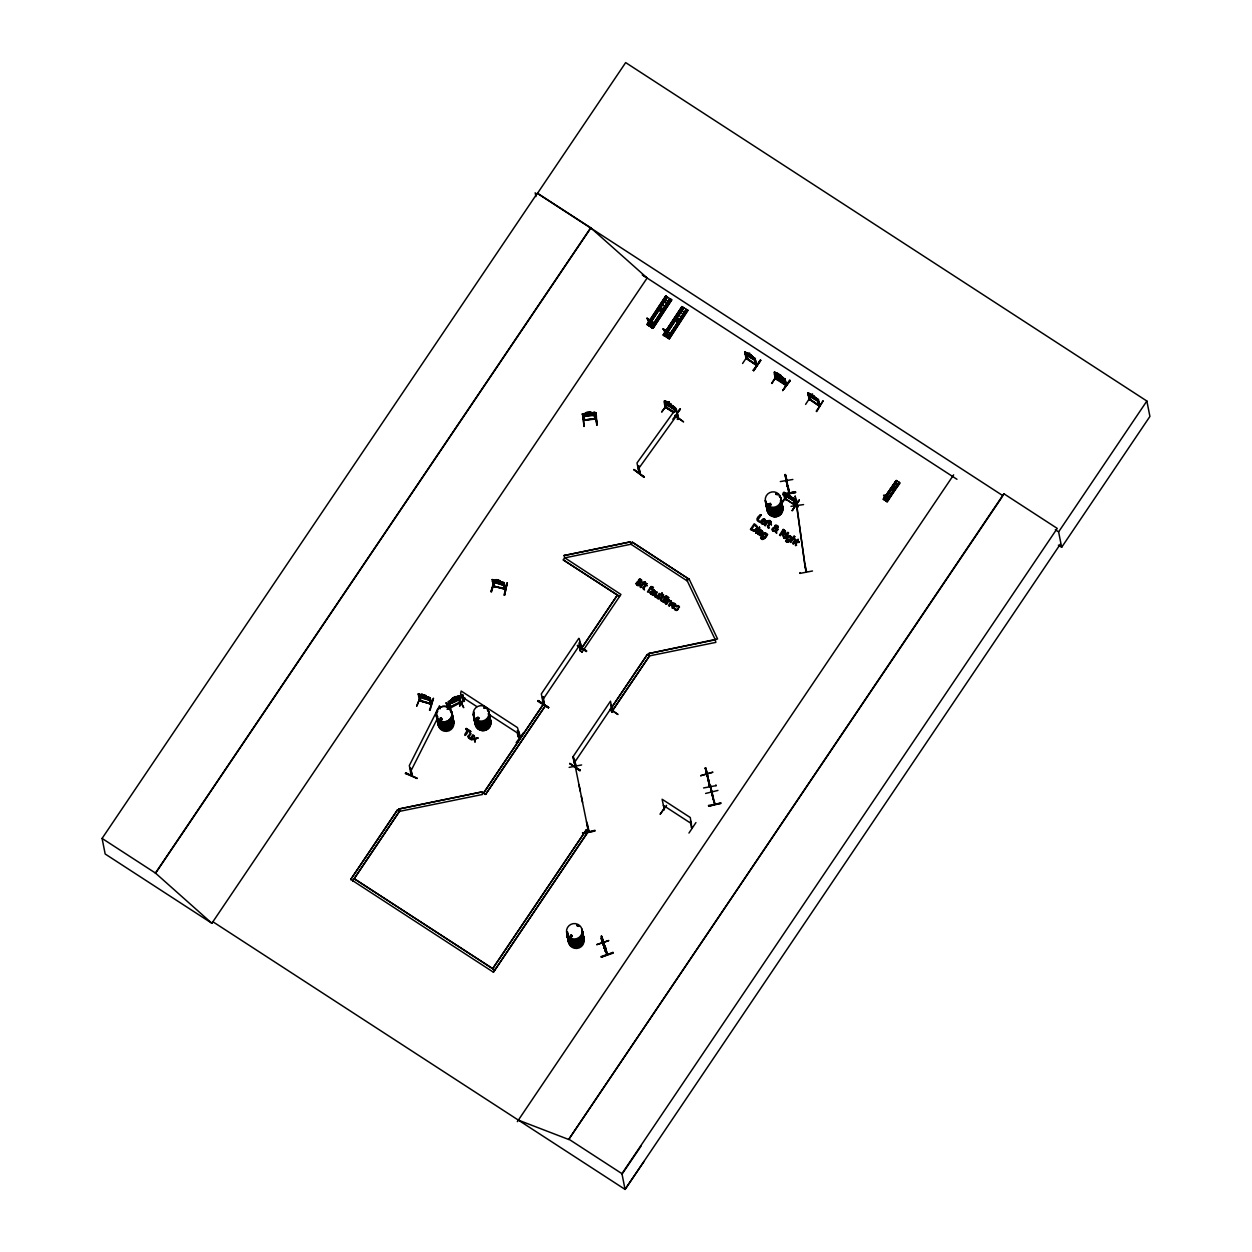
<?xml version="1.0" encoding="UTF-8"?>
<svg xmlns="http://www.w3.org/2000/svg" width="1252" height="1252" viewBox="0 0 1252 1252"><rect width="100%" height="100%" fill="white"/><g stroke="black" fill="none" stroke-linecap="round" stroke-linejoin="round"><path stroke-width="1.5" d="M575.904 767.398L575.169 766.208L575.936 767.069M588.456 831.5L588.722 830.295M787.195 481.707C788.682 497.529 785.473 470.736 785.489 476.01M789.417 492.662L786.428 480.846M789.464 492.881L787.962 485.666L788.838 492.912M449.765 708.319L460.689 702.466L459.484 702.215L460.642 702.638L460.486 701.746M676.706 606.97L677.332 606.093L678.85 607.361M477.841 738.117L474.962 738.477L474.117 735.581L474.179 738.727L471.315 739.713L474.211 739.337L475.056 742.248L475.009 739.087L477.826 737.991L475.009 739.087M785.02 531.803L784.253 533.477L782.782 533.055M785.114 532.163L783.674 533.446M761.998 535.997L762.092 535.027M778.024 526.622L777.836 527.546A1.612 1.581 -11.2 0 1 776.553 528.281L776.537 528.156A1.612 1.581 -11.2 0 0 777.805 527.421M778.04 527.029L777.852 526.059M653.028 322.875C655.234 322.578 651.259 322.734 652.871 325.379L649.334 323.141L647.096 318.149L653.873 323.11M653.168 322.656L653.028 325.16L649.475 322.922L647.018 318.274L653.794 322.719M663.216 328.932L670.274 333.455L669.429 333.22L669.147 335.943L665.595 333.689L663.278 328.838M797.274 506.95L797.117 505.824L797.712 506.512M806.398 571.319L806.194 570.333M654.796 592.54L655.062 591.007M762.703 532.303L762.484 531.208M463.068 701.057C466.026 702.716 458.686 696.863 461.174 691.041L517.436 727.584C523.242 746.208 514.901 734.126 518.422 730.965C522.053 739.353 518.031 738.351 517.765 731.841M463.553 700.557L464.445 701.277L463.694 698.006M665.579 407.495L673.639 412.565M667.723 402.862C661.76 395.507 665.25 410.703 666.815 407.338M785.411 495.902C778.744 483.835 789.496 512.412 784.988 492.991L783.783 492.74L786.084 499.579M790.575 496.621L785.552 493.601L785.833 495.01L790.92 498.844L792.532 499.36L790.466 496.575L794.097 499.141L795.208 505.573L795.505 504.822M678.083 608.848L676.816 610.491M745.973 358.526L756.411 365.224L755.848 363.988M747.288 358.776L747.162 358.432M808.948 399.138L819.418 406.258L818.119 399.529M636.282 583.213L636.313 584.089M544.401 703.17L543.665 704.047L544.01 702.763M580.145 648.974L581.241 648.176M576.03 765.958C576.656 764.862 572.774 758.822 574.699 759.839M612.901 711.402L611.211 704.939L612.103 712.388L612.197 710.917M674.844 605.295L674.546 604.059M765.066 521.364L765.05 520.55M604.293 946.402L602.384 941.081M606.735 952.913L605.107 947.232M637.158 583.416L637.331 584.528M775.426 526.842L776.146 525.683L777.085 526.153M640.007 472.223L639.271 473.209L638.41 465.76L640.101 472.129L638.927 472.567M678.6 418.653L677.989 419.263M639.177 580.991L639.991 579.879L641.368 580.912M761.059 521.348L761.044 522.428M638.755 579.629L638.536 581.773L637.409 581.945M765.88 521.051L765.395 522.507M774.565 526.622L774.832 525.683M468.045 737.021L468.217 736.176M642.996 587.877L644.514 589.88M767.492 526.216L767.899 527.624M795.443 545.512L796.428 540.833L798.087 539.377L798.025 541.161L799.308 541.991L797.634 541.725L796.303 543.697M660.273 308.195L659.538 309.792M662.105 310.246L662.292 309.134M675.783 319.996L676.236 318.963M639.647 583.776L639.083 584.903M692.262 827.181L691.855 827.869L690.275 817.525L662.136 799.245L664.342 809.903L663.998 808.902M691.433 827.509L692.215 827.337M440.109 719.039L440.907 718.21L441.58 719.321M448.419 708.804L447.324 709.18M476.605 718.21L477.92 717.067L479.047 718.022M477.106 717.959L478.577 718.132M478.968 718.319L478.076 719.462L476.715 718.476M484.446 708.053L485.291 707.537M485.4 708.006L484.305 708.382M571.914 936.152L570.286 936.48M572.305 936.246C569.801 932.02 569.566 940.205 572.211 936.214M577.328 926.026L578.393 925.322M578.471 926.402L578.048 925.244M768.916 505.26L768.806 503.789L770.512 503.445M770.966 504.493L770.074 505.636L768.806 504.932M776.506 494.305L776.115 493.945M777.351 494.54L776.318 493.664M450.329 707.114C476.84 694.954 444.71 708.006 450.751 707.834M448.513 701.621L449.938 708.366L450.845 707.49M671.479 602.118L669.257 605.984L668.521 605.405L670.117 603.057M795.521 541.099L795.709 539.956M762.859 535.872L763.814 533.947M787.461 537.953L787.649 539.315M786.006 532.366L783.47 534.197L785.239 533.712M762.014 535.59L763.329 533.274M786.522 538.36L787.085 536.858M707.177 776.381L706.065 771.514M709.18 784.926L709.305 786.053M707.443 775.332L709.962 786.397L709.195 785.051M710.901 788.619L714.939 803.941M412.299 774.565L411.188 775.051M412.158 774.55L411.689 775.645L412.252 774.346M405.429 773.579L405.711 772.828L417.041 778.509M405.46 773.517L417.088 778.274M492.474 581.789L503.304 585.263M494.399 586.546L493.319 579.676L492.099 579.613L504.118 582.822L505.135 589.16M493.804 581.491L490.956 591.852L493.945 583.26M493.851 583.26L491.582 591.883M495.917 579.613L499.908 580.772L495.917 579.613L496.168 580.568L494.211 580.302L494.493 581.726L502.255 583.698L499.939 580.646M494.446 586.499L493.57 585.482M503.007 582.837L504.227 582.696L503.007 582.837L504.337 589.097L494.243 586.374M504.525 584.856L503.194 585.216M502.631 582.07L504.165 582.696L505.182 589.379C505.432 587.094 499.47 588.393 493.382 585.717M507.154 583.072L504.572 595.326L507.123 582.947M507.232 583.056L503.993 595.154M588.111 830.186L588.503 831.719L586.515 821.688M588.956 831.125L587.454 824.239M787.226 482.161L785.693 474.821M665.97 335.802L666.58 336.193M469.39 735.894L469.14 737.6L470.799 737.976L472.849 734.767L473.585 735.347L470.799 739.478L469.891 738.477M469.062 736.583L468.999 737.428M636.313 583.338L637.393 581.82M655.265 595.67L655.719 594.528M655.093 591.68L652.887 595.357L652.167 594.778M422.268 695.048L418.199 694.093L419.467 694.281L420.688 700.463M418.606 696.128L429.217 700.306C432.644 699.868 419.874 698.96 418.778 696.049M420.594 701.026L419.451 694.109M416.728 706.034L421.439 694.265L416.791 706.034M425.899 696.378L427.918 697.286L428.2 698.694L422.675 697.458L420.296 694.797L422.221 695.189L421.987 694.234L426.024 696.394M430.172 703.608L429.076 697.474L430.172 697.833L431.236 703.671M430.172 697.833L428.935 697.896M419.342 694.766L418.403 693.999L430.062 697.818L431.47 703.812M429.483 710.166L433.474 698.193L430.062 710.369M643.904 588.675L643.935 587.845M661.385 599.176L661.353 600.005M670.462 602.635L669.867 601.163M768.321 526.685L768.744 525.683M797.054 505.479L797.743 506.747M806.46 571.444L805.02 564.402M548.642 707.505L538.11 700.65M580.271 770.371L569.691 763.438L579.942 770.919L580.302 770.199M670.853 605.405L671.307 604.278M761.075 521.474L761.529 520.347M675.579 605.373L675.172 606.422M762.014 521.223L761.858 522.334M761.905 521.693L762.218 520.863L765.363 522.366M468.107 736.677L468.451 735.769M654.436 595.31L654.796 594.403M633.825 469.61L644.217 476.668M544.338 703.28C541.459 686.722 543.509 707.051 544.276 703.248M579.958 642.276L580.552 649.381C582.462 648.286 580.537 640.288 578.972 642.996C581.726 658.975 580.709 640.21 578.862 638.301L541.333 693.905L543.431 704.266L483.522 793.079L485.588 794.41L545.481 705.596L485.588 794.41M575.936 765.661L575.216 767.053M612.431 711.105L611.805 712.044L612.901 711.293M660.571 598.894L660.649 600.397M660.477 599.332L663.513 594.497L663.435 596.265L664.734 597.11L663.028 596.719L661.729 598.816M795.646 540.614L795.302 541.474M651.118 324.378L650.743 323.814M666.69 334.409L667.519 334.894L666.518 335.035M594.763 418.778L596.171 419.138L583.761 419.843M639.975 472.317L639.349 472.865M677.332 419.044L678.553 418.434M678.177 418.012L677.379 419.263L678.146 418.356L676.19 408.449L637.018 462.943L638.974 472.849L639.709 471.816L638.41 465.76M637.174 583.542L637.675 582.587M773.533 528.641L773.36 530.112M758.915 532.554L758.555 533.602M662.245 309.854L660.477 310.746M678.521 320.418L676.737 321.31M575.388 767.006C575.92 765.207 573.979 763.47 572.962 756.803L610.475 701.198L612.322 710.886M675.845 606.531L676.737 605.436M677.817 609.724L677.942 608.425M674.593 605.812L672.355 604.246L674.828 605.154M764.283 519.94L762.593 520.456L764.815 521.896L764.518 519.956M640.007 585.263L640.476 584.324M412.252 774.8L410.578 768.274L411.658 775.536M410.468 769.479L410.969 768.462M440.109 708.882L439.499 705.799L409.326 765.551L411.235 775.567L411.752 774.221M441.236 719.806L441.424 718.585M441.94 719.415L440 719.806M447.762 709.039L447.606 708.366M478.389 718.836L478.467 717.631M769.182 503.961L770.403 503.961M770.856 505.119L770.199 503.367M776.256 494.618L777.367 494.337M639.224 580.709L641.196 580.537M410.546 771.717L437.277 718.789M638.332 580.458L639.349 579.269A1.925 1.894 -11.2 0 1 640.445 579.222L641.822 580.224M639.6 584.074L638.645 585.107L637.315 584.402M775.473 526.513L776.522 525.793M757.194 528.594L755.566 530.676L753.501 530.911M642.088 581.726L640.21 582.916L641.619 582.368M787.492 538.078L789.73 536.545M756.349 528.25L755.112 529.956M761.795 532.194L757.945 532.507A1.722 1.69 -11.2 0 0 757.663 533.399L758.102 534.447M671.808 605.264L675.141 606.281M643.152 587.689L644.89 585.06L643.168 583.823L640.758 587.376L643.168 583.823M767.648 526.012L769.354 523.258L767.648 522.147L765.285 525.84L764.549 525.245L766.866 520.816L769.886 520.503M671.26 602.807L669.257 605.984M537.734 701.198L548.36 707.959M548.611 707.568L538.094 700.525L548.658 707.474M794.347 541.224C789.84 546.608 796.741 540.754 794.097 539.33M655.406 595.216L657.316 592.18L656.611 591.726L654.827 594.528M602.65 942.693L601.273 936.402M605.389 947.842L607.11 954.04M643.872 477.2L633.825 469.484L643.904 477.137M643.951 587.971L645.578 585.388L647.284 585.779L645.954 584.809L646.768 583.62L645.954 584.809M796.288 543.571L796.272 545.199M665.61 296.02L646.893 324.471L653.028 328.321L671.761 299.885L665.735 296.114M665.986 296.114L647.221 324.644L666.001 296.192L650.805 320.23M671.056 299.447L652.652 328.04L647.675 324.784L666.424 296.536M651.056 320.387L665.595 298.258M667.097 296.927L647.988 325.176L648.739 325.645L667.472 297.193L666.768 296.755M649.381 325.41L650.727 326.725L650.758 325.802M651.729 320.825L662.277 305.097M664.217 301.857L666.44 298.774M669.898 298.696L651.243 327.21L669.898 298.696L670.649 299.197M669.554 300.73L651.916 327.633L669.695 300.809M671.385 299.604L652.276 327.852L669.883 300.934M664.28 330.262L663.435 329.12M687.583 310.12L668.458 338.353L687.583 310.089L669.272 338.869L663.137 335.02L681.87 306.584L687.661 310.167M663.153 335.035L681.949 306.646M682.575 307.037L663.842 335.473L681.542 308.602M667.066 330.794L681.667 308.681M665.595 333.689L664.421 330.043M667.316 330.951L681.87 308.821M683.357 307.491L664.186 335.692L665 336.209L683.717 307.757L667.066 333.032M664.577 335.88L683.733 307.757M666.095 336.585L665.407 335.333L667.003 337.289L667.034 336.35M665.72 336.334L665.657 335.974M669.429 333.22L670.368 333.329L663.137 329.057M669.538 334.566L685.126 310.84M686.925 309.76L667.551 337.79M686.299 309.354L668.255 338.228L684.922 312.953M668.49 338.384L685.11 313.078M669.272 338.869L688.005 310.433M675.157 409.592L664.765 402.831M668.443 405.961L667.645 401.986L671.213 405.069M671.135 404.193L667.582 402.095M671.291 404.959L673.466 406.509L664.296 400.922L664.702 402.956M674.828 407.432L673.498 406.384M674.108 409.576L666.001 404.271M774.847 375.991L776.224 377.337L774.44 373.957L775.63 374.332M776.068 377.431L785.38 382.502L784.331 382.502M785.301 382.627L784.566 378.933L781.138 376.32L782.829 377.807L783.392 380.718L781.764 380.217L776.663 376.445L776.381 375.037L778.071 375.882L777.789 375.021M778.149 376.007L781.436 377.994M783.611 379.544L775.489 374.395L784.973 380.467M885.493 495.338L884.914 494.994M883.552 495.166L884.929 498.327L887.277 499.845L888.091 498.124M463.897 701.605L463.115 695.048M464.085 698.1L459.656 705.94L464.946 697.99M464.586 698.319L459.656 705.94M673.592 412.409L666.737 408.011L664.718 400.969L666.768 408.168M669.1 401.845L661.635 412.096L669.084 401.923M674.812 411.986L674.139 406.994L675.704 410.687M675.094 407.604L673.889 407.354M676.769 413.144L679.93 408.872M676.8 413.27L680.368 409.169M680.352 409.138L672.825 419.263M518.422 730.965L517.217 730.714M542.711 696.707L543.806 703.796M542.445 697.896L543.086 696.941M518.297 736.645L518.516 737.005M516.153 742.624L523.68 732.498M578.33 646.455L586.765 651.024L577.642 645.25M612.228 712.122L611.586 705.173M574.918 766.709L575.873 765.77M609.943 709.352L617.987 714.501L610.773 709.101M781.937 502.005L788.51 493.413L781.545 503.883M794.817 504.306C798.964 508.077 769.604 488.092 795.49 505.62M795.208 505.573L793.455 498.406L795.646 504.853M794.41 499.016L793.205 498.765M799.105 500.08L792.14 510.659L799.245 500.268M792.203 510.675L799.199 500.237M665.141 806.883L660.117 814.348L666.58 805.349M691.495 827.635L690.525 820.968M688.96 833.049L695.94 822.58M102.085 838.417L537.358 193.152L590.709 227.786L647.143 277.991L211.87 923.272L105.168 853.989L102.085 838.417L155.436 873.051L211.87 923.272L212.965 921.801M211.87 923.272L212.887 921.754L625.061 1189.4L621.947 1173.672L1057.236 528.407L1003.885 493.757L1002.946 495.729L537.421 193.434L625.671 62.6L1146.863 401.031L1149.915 416.447L1061.665 547.28L1058.394 545.152M155.436 873.051L590.709 227.786M155.483 873.348L590.772 228.083M617.972 595.42L563.306 559.926L564.636 557.703L620.945 594.45L582.055 652.089L579.973 650.555L617.486 594.95L581.085 649.162M397.541 809.809L350.685 879.514L397.541 809.809L399.591 811.139L352.735 880.845L399.591 811.139M465.822 729.274L467.7 730.479L465.822 729.274L466.229 728.492L470.721 731.403L470.298 732.185L468.404 730.839L470.298 732.185M467.669 730.354C462.536 736.051 465.118 737.913 468.404 730.839M468.483 735.894L470.267 733.093L471.002 733.672L469.406 736.019M748.211 353.252L744.862 352.36L747.147 359.214M745.879 352.391L753.876 357.728L751.591 356.116M745.159 354.081L746.458 355.568M745.816 352.97L747.397 358.855M746.458 355.427L755.629 360.717L754.424 360.733M742.577 363.487L749.619 353.048M751.56 355.411L753.579 359.027L748.743 356.397L746.615 353.252L748.289 354.128C747.115 351.483 753.407 355.834 751.842 357.9L748.618 355.803L748.336 354.379M755.504 364.786L754.486 358.088L756.537 364.52M755.441 358.698L754.252 358.448M630.46 541.85L564.183 555.528L630.46 541.85L630.992 544.417L632.323 542.194L688.631 578.925L632.323 542.194M753.704 370.686L760.731 360.263L753.72 370.717L753.109 370.201M542.554 700.071L580.083 644.467M483.522 793.079L543.399 704.078L545.481 705.596M775.348 372.705L774.299 372.251L777.758 373.456M783.486 377.822L774.644 372.204L775.348 373.174C778.4 384.567 774.19 377.947 774.378 372.141M781.326 377.947L783.11 379.309L778.274 376.602L776.146 373.456L777.821 374.332L777.633 373.362L781.17 376.476M772.014 383.519L775.551 377.337M771.576 383.315L775.598 377.368M775.692 378.855L775.708 378.073M776.678 379.419L775.88 378.12M781.091 375.616L777.555 373.472M640.789 587.501L640.054 586.922L642.933 582.649M784.644 378.824C790.497 393.097 780.638 379.81 784.973 378.902L786.084 384.724M645.093 582.837L643.528 583.229L645.281 584.481L646.063 583.166L646.783 583.745M644.279 587.485L645.578 585.388M784.973 378.902L783.783 378.652M785.082 381.031L783.955 380.937M650.336 587.454L647.487 591.852L648.192 592.306L650.555 588.628L652.089 588.784L651.729 589.489M782.735 390.546L790.294 380.498L782.672 390.53L789.683 379.982M650.367 587.579C650.868 584.872 654.655 588.19 652.762 587.751M652.996 590.334L652.605 589.254L654.029 590.021M652.871 593.886L653.622 592.619L652.104 593.777M652.402 591.273L654.013 592.18L653.967 590.788M655.453 596.093L657.128 596.609L659.194 593.401L659.914 593.98L657.128 598.112L655.813 597.094M662.042 600.35L661.479 600.897M662.48 601.586L666.33 595.702L667.066 596.296L663.184 602.04L662.449 601.461L666.33 595.702M664.202 602.603L666.987 598.472L667.723 599.051C664.796 605.17 662.684 603.088 666.987 598.472M667.441 597.877L668.725 597.673L668.239 598.393L667.895 597.016M808.902 393.3C804.191 391.203 823.065 402.33 814.614 397.025L816.586 399.936L811.75 397.322L809.621 394.177L811.186 394.943M668.725 599.598L665.97 603.855L668.725 599.598L669.632 600.6M665.939 603.73L666.674 604.309L668.725 601.101L669.883 601.289M808.995 399.31L809.903 400.045C807.728 383.331 809.966 404.036 810.185 399.341M817.603 401.61L818.636 401.626L809.465 396.336M805.599 404.396L812.485 393.864M564.151 555.34L564.668 557.907L630.945 544.229L687.254 580.959L688.584 578.737M814.489 396.43L811.03 394.192M671.964 607.783L674.171 607.721L671.62 606.125M819.544 406.211L818.511 405.711L817.259 399.372L818.448 399.623L819.778 405.851L809.183 398.778M818.448 399.623L817.259 399.372M574.183 762.969L611.696 707.349M612.056 706.785L647.425 654.358L649.522 655.876L715.831 642.386L715.315 639.819L649.037 653.497L717.584 638.974L688.96 578.674L686.753 579.895M679.038 607.752L678.819 607.236M611.962 711.293L649.522 655.876L612.009 711.48L609.959 710.15L647.425 654.358M818.37 405.398L817.493 398.997M816.21 411.266L823.174 400.718L816.711 411.611M751.826 530.253L750.511 529.283L754.236 523.774L756.208 525.214M760.418 514.76L761.169 515.245L760.402 514.635C753.751 519.893 758.399 521.661 759.917 522.24M753.188 530.112L751.701 529.267L754.549 524.885L755.926 526.012M761.138 515.12L757.867 519.971L760.371 521.724M755.692 532.773L758.462 528.5L759.197 529.095L756.396 533.227L755.692 532.773L756.396 533.227M759.369 527.061L759.698 528.422L759.385 527.186M756.38 533.086L759.197 529.095M787.164 493.601L784.738 492.865L792.892 497.967M760.574 530.832L760.183 529.752L762.296 531.067M763.063 524.259L764.002 523.665M764.549 525.245L766.866 520.816M768.118 521.427L769.777 522.82L770.543 521.505L771.279 522.084L770.575 521.63M794.175 499.016L794.378 501.097L785.317 495.902L794.504 501.176M786.585 494.07L793.721 501.16M762.358 532.914L760.465 535.872L759.698 534.87M758.994 534.041L760.465 534.385L760.527 532.773M787.273 494.759L790.794 498.233L790.388 495.698M770.559 521.035L770.23 520.644M762.656 539.362L760.637 537.969L761.106 537.108L762.531 538.532M768.759 525.809L770.058 523.727L771.388 524.682L770.058 523.727M771.248 521.959L770.449 523.148L771.388 524.682M768.133 527.687L769.01 528.203L768.712 527.186M764.096 537.953L763.517 537.468M763.344 536.592L764.737 537.014L765.864 534.135M764.988 538.125C771.608 527.045 763.83 544.417 760.637 537.969M776.256 530.41L777.367 528.735C779.167 530.003 774.44 532.319 777.868 529.565M785.442 531.083L783.204 529.439L779.527 535.089L780.262 535.559L781.717 533.242L780.262 535.559M783.408 533.508L782.124 532.632L783.533 530.551L784.769 531.537M782.156 532.757L783.533 530.551M586.468 829.622L492.693 968.641L586.468 829.622L588.518 830.952L493.413 972.194L350.638 879.327M784.206 538.016L786.992 533.884C789.683 537.155 779.245 542.194 786.992 533.884M787.899 532.444L788.244 533.806L787.899 532.444L788.697 532.961M493.413 972.194L588.565 831.14L586.515 829.81M785.833 540.254L785.661 541.255M788.619 540.723L787.664 540.113M788.15 539.518C789.918 540.723 792.031 536.607 789.433 536.341M794.097 536.263L794.801 536.732L794.065 536.138L790.215 542.022L790.92 542.476L792.97 539.268L794.128 539.471M794.77 536.592L793.392 538.814L794.691 538.876M792.766 543.571L793.502 544.166L795.286 541.349M796.835 540.394L795.38 543.571M798.087 539.377L797.321 540.692M795.662 545.575L796.616 545.246M896.244 480.518L883.302 499.251L896.229 480.471L900.063 483.022L886.886 501.567M896.448 480.705L883.302 499.251L887.355 501.864L899.531 482.677M884.053 499.736L896.933 480.956L884.522 500.033L896.98 481.018L883.536 499.36M885.633 499.125L884.757 500.08L885.868 500.158M886.134 501.082L899.092 482.333L886.134 501.082L887.058 501.614M517.342 1121.636L953.648 474.852M518.359 1120.117L568.69 1139.476L1003.885 493.757M568.69 1139.476L1001.85 497.341M1061.665 547.28L1058.613 531.865L1146.863 401.031M1060.35 544.135L625.061 1189.4L644.076 1161.387M622.041 1174.126L641.04 1146.112M583.651 419.983L596.124 418.904M584.919 420.062L594.7 418.684M776.756 529.799L778.102 529.22M638.113 466.933L638.77 466.01M677.895 419.357L676.925 412.19L678.537 418.778M678.036 419.498L677.285 412.44M674.718 415.648L683.592 421.908L675.063 415.288M450.673 707.333L449.593 708.163M638.238 469.109L677.41 414.6M789.48 540.77L788.4 541.991M709.962 786.397L705.925 768.227L705.752 769.417M458.561 699.226L459.75 697.771M458.623 699.352L459.813 697.896M642.965 582.775L645.062 581.977M671.338 604.403L672.058 603.448M761.56 520.488L763.157 519.095L764.972 519.533M762.593 534.213L765.442 533.039A2.254 2.207 -11.2 0 1 766.647 534.181L767.46 534.463M640.241 584.825L637.299 585.31M651.056 588.017L652.495 587.642M768.133 521.552L769.166 520.973M787.305 541.271L788.588 540.598M637.409 583.041L638.849 582.274M763.329 534.667L764.643 533.571L766.24 534.62M446.369 702.779L448.482 707.74L445.931 703.029M478.78 718.867L477.763 719.368M768.963 504.321L770.449 504.791M578.424 926.323L577.391 925.979M675.736 609.38L677.035 609.348M580.693 648.286L580.161 648.786M788.744 541.6L791.953 537.108L791.154 536.952A2.254 2.207 -11.2 0 0 789.949 535.793L787.868 536.169M643.231 582.446L644.404 581.836M650.617 587.251L653.481 587.501M672.371 604.387L674.327 603.996M762.593 520.456L764.017 519.862M671.682 603.949L672.481 603.182M773.11 527.828L772.437 528.688A1.784 1.753 -11.2 0 0 772.312 529.565A1.972 1.941 -11.2 0 0 772.687 530.66M711.95 791.733L712.31 793.298L710.385 786.021L713.202 799.026M755.551 529.439L754.596 530.191L751.701 529.267M449.64 708.382L448.326 701.777L452.113 699.383M448.451 701.793L458.075 696.284L455.368 696.785M640.93 581.867L639.553 581.851M797.727 507.013L795.896 499.673L796.491 500.722M805.74 570.27L805.834 571.585M775.457 527.108L776.788 527.311M583.557 413.708L582.43 413.833L594.872 412.503L595.295 414.678L593.918 415.57L582.853 415.82L584.387 416.54L595.138 414.553M504.353 588.581L503.429 583.964M505.417 589.097L493.225 586.265M448.31 708.335L447.277 709.242M440.047 718.178L442.066 718.836M441.612 719.9L440.219 719.994M892.05 489.923L893.678 489.125M419.623 700.165L431.517 704.031M419.451 700.682L431.204 704.187M418.246 693.968L419.561 700.729L431.33 704.219M761.294 537.358L763.72 538.25M652.777 587.877L650.93 588.033L652.12 588.925M451.831 698.679C462.223 694.062 447.074 698.147 452.77 702.513M452.222 699.758L455.634 697.912M452.504 701.183L455.916 699.336M450.063 703.859C467.481 693.577 456.636 702.967 448.779 703.718M773.673 527.655L774.785 527.515L772.468 528.829A1.784 1.753 -11.2 0 0 772.343 529.831A1.972 1.941 -11.2 0 0 772.672 530.519L772.969 530.958M460.642 702.638L459.406 695.862L457.778 696.66M459.562 703.061L458.467 696.832L459.468 696.3L457.966 696.222M458.529 698.162L463.709 707.677L459.124 697.974M785.098 498.233L786.209 499.094M785.317 498.515L784.034 492.38M746.176 357.869L756.771 364.864M746.239 357.822L756.411 365.334M784.331 379.825L785.098 384.161M809.481 398.809L807.963 392.94M639.662 585.388L638.504 585.701M639.052 579.535L639.365 579.394A1.925 1.894 -11.2 0 1 640.476 579.347M764.111 533.884L765.222 533.775M651.353 592.18L652.276 592.102M672.793 603.98L673.795 603.777M755.535 530.551L754.064 530.958M775.285 525.386L777.883 526.2M762.718 519.392L764.096 519.173M788.369 541.85L787.571 542.053M672.496 603.308L675.11 603.714M450.376 707.349L449.64 702.779M660.289 308.258L662.183 308.853M676.549 318.822L678.443 319.416M603.151 944.712L601.445 937.92L601.852 938.969M601.711 939.657L601.32 937.967M602.29 941.942L605.999 952.24M604.904 948.875L603.824 945.37L604.857 947.435L604.325 946.043M604.919 948.625L601.836 938.875L605.592 950.205M605.467 949.517L605.045 947.827M605.545 951.723L605.498 950.878M769.98 505.198L770.669 504.259M892.347 488.53L893.286 488.577M478.201 718.961L477.168 718.758M570.693 935.385L571.491 935.557M572.587 942.099L571.648 942.161M604.325 947.701C596.249 917.074 607.924 956.966 603.996 943.711M601.649 937.357L603.761 943.1M602.259 937.67L603.104 944.102M602.243 940.377L601.805 938.39L607.11 954.306M596.828 944.65L608.832 940.534L596.813 944.571M602.275 939.892L604.575 947.999M603.902 943.867L603.855 942.959M612.932 952.318L613.183 953.101L601.179 957.201L613.01 952.6M600.976 956.606L612.979 952.537M596.062 419.013L594.731 412.534L593.636 412.675M776.49 527.515L775.63 527.593M794.691 504.321L794.363 505.025M463.334 700.369L464.351 700.885M463.365 700.588L462.144 694.437L462.864 695.408M518.751 736.505L519.643 737.131M746.286 357.931L745.112 352M746.99 358.917L745.973 358.385M755.707 364.254L754.486 358.088M785.849 385.225L776.694 378.636M809.293 398.856L819.324 405.945M810.122 399.904L810.216 399.294M772.938 530.817C776.835 530.66 777.617 538.266 775.802 528.094M705.705 770.136L705.408 767.93L709.978 786.225M705.518 768.963L705.283 767.977M706.159 771.686L705.784 770.105M706.128 771.983L705.815 769.964L706.144 772.061M700.713 775.755L712.92 772.187L700.682 775.63M707.49 775.332L707.13 774.065L706.613 774.644M707.709 778.243L708.288 781.217M708.288 780.215L708.46 779.01M710.307 785.63L711.981 793.737M703.593 787.946L716.081 785.646M710.635 787.117L710.807 785.927M710.573 787.696L714.391 804.066M717.928 790.435L705.612 793.455M711.84 792.594L712.294 794.91M712.263 793.079L712.764 796.914L712.419 795.521M712.983 797.602L712.717 795.865M713.17 797.9L713.343 796.71M720.839 802.782L708.616 806.257L720.964 803.346L708.429 805.459M590.678 412.659L586.405 412.471L584.668 413.708L584.95 415.116L592.963 414.287L592.681 412.878L590.396 411.939M666.956 335.505L666.627 335.082M676.769 605.561L679.1 606.422M785.254 475.557L785.176 474.524L788.885 492.772M785.677 477.513L787.774 487.998M792.845 479.469L780.325 481.566M788.197 486.762L787.539 485.745M787.977 488.593L787.211 484.837M783.032 494.462L795.427 491.692L783.016 494.399L795.583 492.474L783.157 495.056M569.144 767.382L581.601 764.956M594.903 830.264L582.649 833.66L595.044 830.968L582.477 832.846M785.489 476.683L786.772 482.896M482.004 791.906L399.138 808.964L482.004 791.906L482.521 794.472L399.623 811.343L397.573 809.997M583.839 420.531L582.446 413.786L584.042 426.416M764.205 532.976L765.035 532.929M672.95 603.135L674.75 603.448M790.998 506.356L803.565 504.587M812.485 570.99L800.012 573.385M596.75 424.991L595.576 412.581M582.462 414.255L583.604 414.146L584.715 420.453L584.747 419.655M583.729 419.686L584.825 419.577M775.833 525.183L776.85 525.308M892.817 488.437L891.925 489.767M770.058 505.526L769.197 505.37M440.626 717.959L441.487 718.116M651.948 592.039L650.962 592.775L651.776 593.824M649.694 325.238L650.43 325.567L649.569 325.082M596.171 412.628L596.781 424.991M595.639 412.675L596.954 425.085L595.545 412.581M793.001 539.393L793.784 539.393M669.538 601.226L668.725 601.101M674.014 409.498L675.235 409.467M652.135 594.497L650.727 594.011M638.63 584.966L637.471 584.59M785.051 380.843L774.769 374.176L775.99 375.772M759.025 531.646L761.607 532.695M651.948 591.288L650.367 591.993A1.722 1.69 -11.2 0 0 650.07 592.9M779.636 377.666L782.563 379.168L780.528 378.636L783.032 380.999L776.976 377.181L779.088 377.728L776.694 375.475L779.73 377.994M656.251 597.235L655.422 597.001M469.907 738.602L468.717 738.179M493.272 586.108L494.477 586.609M762.077 522.773L764.033 523.79M787.602 542.179L786.225 541.584M649.866 324.863L650.054 324.972M430.297 703.311L429.389 699.023M769.87 510.096L770.716 510.503M758.305 534.51L760.042 534.839M655.97 596.422L657.128 596.609M652.135 593.902L650.946 592.65M774.252 530.801L775.504 530.879L774.941 527.89M469.484 738.586L468.467 737.991M670.446 600.71L669.147 600.631M499.971 581.773L496.215 580.818L496.496 582.227L500.252 583.197L499.814 580.631M493.225 580.349L492.239 579.645L493.319 586.061M503.241 585.075L492.505 581.648M763.595 523.743L762.625 523.383M789.527 535.574L791.154 536.952M652.151 590.083L653.998 590.913M762.437 536.873L763.548 537.593M764.002 536.983L763.11 536.404M421.94 694.359L425.915 695.517L426.228 698.053L422.55 696.848L422.268 695.439M425.946 696.253L430.015 697.959M797.571 505.573L796.335 499.611M797.54 505.636L797.712 506.888M672.402 608.018L673.654 608.488M519.173 737.303L518.469 736.786M759.839 532.476L761.2 533.117M652.245 591.961L653.654 592.744M744.877 352.141L745.863 352.563L744.752 352.047L746.129 358.698M784.894 492.787L783.705 492.396L784.816 492.897M651.181 327.163L651.995 327.664M649.146 324.769L649.835 326.021M769.104 527.483L768.399 527.014M659.538 309.729L660.493 310.809M675.798 320.293L676.753 321.373M469.343 737.647L470.799 737.976M753 530.879L750.511 529.283M485.166 707.411L484.211 708.241M441.424 725.08L440.61 724.172M405.679 772.922L417.119 778.368M571.444 935.087L572.195 935.917M570.709 937.216L569.957 936.371M760.543 530.707L761.576 531.427M431.267 703.608L419.592 700.666M794.66 538.751L795.74 540.082M670.43 600.584L671.291 601.351M667.848 402.956L666.158 402.111L668.302 405.241L673.169 407.792L671.103 405.022M676.143 609.708L675.329 609.035M765.41 532.898L766.647 534.181M760.825 529.987L762.671 531.646M764.518 519.173L765.332 519.799M644.029 589.567L643.184 588.941M660.633 600.271L661.51 601.023M637.722 585.654L636.626 584.7M787.696 540.238L786.553 539.017M645.03 581.851L645.359 582.947M671.682 299.854L652.996 328.321M762.656 524.228L761.748 523.524M786.726 541.96L785.63 541.13M678.083 605.545L679.539 607.017M675.751 610.319L674.609 609.333M899.327 482.552L886.166 501.097M885.086 495.291L886.729 497.06M669.413 302.436L664.092 299.071M685.673 313L680.368 309.635M777.727 375.146L781.248 378.057M677.191 314.455L682.496 317.742M659.225 306.443L664.53 309.729M675.501 317.006L680.791 320.293M657.331 309.338L662.637 312.703M673.592 319.902L678.913 323.266M651.838 323.407L654.06 324.738M665.751 333.47L669.288 335.724M648.974 325.019L650.602 326.052M649.272 325.442L650.899 326.475M666.862 336.616L665.235 335.583L667.159 337.023M667.895 403.207L671.15 405.272M668.177 404.631L671.432 406.697M666.048 406.916L673.842 412.049M673.873 412.205L665.939 407.135L664.718 400.969M577.266 645.656L586.374 651.603M569.66 763.501L580.333 770.324M647.143 277.991L642.276 274.877L956.966 479.297M1055.342 529.752L1058.613 531.865M760.261 359.95L753.281 370.42L760.746 360.294M811.374 394.928L808.119 392.909L808.823 393.895M781.107 376.68L777.868 374.583L778.4 377.556L781.655 379.622L780.982 375.553M775.567 378.824L785.959 385.428M894.961 482.427L898.482 484.712M897.621 485.995L894.1 483.71M892.801 485.62L896.322 487.904M890.36 489.219L893.881 491.457M885.023 498.186L887.371 499.704M884.679 499.626L885.947 500.612M784.675 530.504L783.204 529.439M797.634 541.725L798.933 542.57M769.385 523.399L767.648 522.147M762.578 520.331L764.815 521.896M781.717 533.242L783.83 537.89L783.439 534.072M759.714 530.457L760.183 529.752M667.926 597.157L668.725 597.673M579.973 650.555L582.055 652.089M663.357 805.412L691.495 823.691M462.395 697.207L476.855 706.613M488.108 713.922L518.657 733.75M470.752 731.528L466.229 728.492M483.491 792.876L485.541 794.206M568.596 1139.023L621.947 1173.672M670.352 298.946L651.619 327.398M885.696 495.698L886.557 496.418M675.344 610.084L674.859 608.378M761.169 531.005L761.889 531.928M762.218 523.993L761.153 522.741M655.704 596.406L655.234 595.545M655.078 596.954L654.358 595.529M670.775 600.757L671.495 601.915M653.998 589.895L655.078 591.147M887.23 497.451L886.713 496.355M650.758 594.137L650.054 592.775M816.914 398.527L818.151 399.717M755.222 358.682L753.939 357.618L755.425 360.748M571.648 935.682L571.835 936.214M786.115 384.661L775.864 378.37L774.644 372.204M809.465 396.477L808.244 394.881L809.387 396.446M784.112 494.43L785.317 495.902M755.895 525.871L756.38 526.669M763.141 536.545L762.828 535.746M638.817 582.149L639.428 583.15M639.162 582.649L639.615 583.573M761.419 523.273L761.013 522.287M603.589 944.164L603.683 945.01M605.514 951.598L605.42 950.127M675.344 603.887L675.657 604.7M455.634 697.458L457.465 696.926L457.747 698.334L450.673 702.169L450.407 700.744L451.988 699.43M756.975 525.934L757.429 527.186M446.448 702.732L451.925 714A7.919 7.778 -11.2 0 1 452.551 715.894M686.722 579.707L715.315 639.819M786.741 539.487L786.491 538.642M603.589 943.836L602.509 942.208L606.704 954.447M603.871 945.417L604.513 947.06L603.714 943.006M604.559 947.529L605.139 948.844L603.871 943.758M604.434 948.296L605.013 949.626L603.73 946.199M601.868 939.689L601.32 938.703L605.671 951.677M714.72 802.97L714.923 803.815M602.181 939.986L602.822 941.661M602.055 940.753L602.697 942.427M601.993 938.468L602.619 940.158M636.439 584.465L636.235 583.588M774.785 527.515L774.55 526.497M604.888 946.293L605.295 947.999L604.763 946.34M602.447 941.973L601.852 939.955L602.682 943.053M710.667 787.79L711.089 789.527M716.081 785.677L715.894 784.879M710.948 789.214L711.684 791.953M795.583 492.474L795.411 491.66M588.158 830.405L588.471 831.594M785.74 478.154L786.726 482.912M786.006 478.608L785.583 476.558L785.865 478.64M648.99 653.309L649.522 655.876M587.736 827.854L573.244 756.521L575.466 767.664M399.106 808.761L399.623 811.343M888.31 499.438L884.835 497.42M814.582 397.4L814.864 398.809L811.625 396.712L811.343 395.303M807.853 392.862L809.136 399.623M780.356 375.428L778.274 374.082M780.622 376.946L778.525 375.616M797.289 507.076L795.161 495.917L805.975 571.867M793.455 498.406L794.519 504.274M785.176 474.524L786.976 483.835M799.887 572.602L800.012 573.416M755.112 358.62L756.521 365.302M684.39 314.847L679.1 311.56M668.13 304.283L662.824 300.996M666.221 307.178L660.931 303.892M674.718 407.37L675.454 411.047M674.139 406.994L675.047 411.611M671.025 404.146L671.698 408.027M670.399 404.02L668.302 402.69M711.042 788.588L711.23 789.496M712.951 797.477L713.374 799.637M705.925 768.227L707.427 775.614M707.051 774.769L707.239 775.63M707.599 777.805L709.508 786.381M705.408 767.93L707.411 777.226M654.013 592.18L654.28 591.288M595.044 419.373L593.683 413.097L594.872 412.503L593.354 412.393M586.405 412.471L586.687 413.238M619.568 596.468L563.306 559.926M582.587 413.786L583.009 415.946M535.183 192.761L535.934 196.58M574.324 759.604L575.904 767.57M579.05 785.051L580.271 791.217M581.335 796.256L582.556 802.422M607.157 953.914L605.53 947.075M601.899 936.606L603.151 943.319M499.125 580.725L496.715 580.099M455.493 696.691L456.182 700.666M454.852 697.364L452.661 698.553M449.546 701.621L450.72 707.959M425.117 695.533L422.753 694.766M410.578 768.274L411.798 774.44M796.382 502.083L805.224 568.001M583.072 415.664L584.152 426.416M757.397 527.061L757.429 527.937M781.076 500.69A7.872 7.731 -11.2 0 1 775.567 511.739A7.872 7.731 -11.2 0 1 766.177 503.727M765.473 500.409A7.919 7.778 -11.2 0 0 775.927 508.202A7.919 7.778 -11.2 0 0 779.307 495.682A8.028 7.888 -11.2 0 1 775.99 508.5A8.028 7.888 -11.2 0 1 765.41 500.597M775.911 493.476A7.919 7.778 -11.2 0 1 777.758 494.352M780.857 499.345A7.919 7.778 -11.2 0 1 775.317 510.472A7.919 7.778 -11.2 0 1 765.88 502.396M780.919 499.11A8.028 7.888 -11.2 0 1 775.301 510.378A8.028 7.888 -11.2 0 1 765.723 502.208M775.974 493.554A8.028 7.888 -11.2 0 1 777.852 494.446M780.778 499.063A7.903 7.762 -11.2 0 1 776.256 509.893A7.903 7.762 -11.2 0 1 765.974 504.133M779.354 495.98A7.903 7.762 -11.2 0 1 776.929 508.077A7.903 7.762 -11.2 0 1 765.692 502.725M775.958 493.773A7.903 7.762 -11.2 0 1 777.805 494.65M781.123 500.957A7.872 7.731 -11.2 0 1 775.614 512.005A7.872 7.731 -11.2 0 1 766.24 503.977M782.03 505.542A7.872 7.731 -11.2 0 1 776.537 516.591A7.872 7.731 -11.2 0 1 767.147 508.578A7.888 7.747 -11.2 0 0 776.553 516.7A7.888 7.747 -11.2 0 0 782.062 505.636M782.234 504.29A8.028 7.888 -11.2 0 1 773.861 513.774A8.028 7.888 -11.2 0 1 766.772 503.414A7.919 7.778 -11.2 0 0 773.83 513.476A7.919 7.778 -11.2 0 0 782.093 504.133M780.387 500.643A8.028 7.888 -11.2 0 1 781.561 502.349M782.124 504.415A7.903 7.762 -11.2 0 1 773.877 513.743A7.903 7.762 -11.2 0 1 766.913 503.554M766.975 509.267A7.919 7.778 -11.2 0 0 777.273 515.042A7.919 7.778 -11.2 0 0 781.811 504.196A8.028 7.888 -11.2 0 1 776.271 515.323A8.028 7.888 -11.2 0 1 766.709 507.138A8.028 7.888 -11.2 0 0 776.256 515.229A8.028 7.888 -11.2 0 0 781.874 503.961M781.749 503.914A7.903 7.762 -11.2 0 1 776.224 515.01A7.903 7.762 -11.2 0 1 766.787 506.95M489.078 714.516A7.872 7.731 -11.2 0 1 483.569 725.565A7.872 7.731 -11.2 0 1 474.195 717.553M487.435 709.618A8.028 7.888 -11.2 0 1 482.99 722.592A8.028 7.888 -11.2 0 1 473.819 712.388M485.87 708.272A8.028 7.888 -11.2 0 0 483.992 707.38A7.903 7.762 -11.2 0 1 485.76 708.194M489.172 713.39A7.903 7.762 -11.2 0 1 480.925 722.717A7.903 7.762 -11.2 0 1 473.96 712.529M487.357 709.806A7.903 7.762 -11.2 0 1 488.515 711.48M488.452 711.199A7.903 7.762 -11.2 0 1 481.91 722.42A7.903 7.762 -11.2 0 1 473.898 712.247M488.843 713.17A7.903 7.762 -11.2 0 1 484.321 724A7.903 7.762 -11.2 0 1 474.038 718.241M490.565 719.728A8.028 7.888 -11.2 0 1 482.177 729.212A8.028 7.888 -11.2 0 1 475.103 718.851M488.718 716.081A8.028 7.888 -11.2 0 1 489.876 717.787M489.125 714.767A7.872 7.731 -11.2 0 1 483.632 725.816A7.872 7.731 -11.2 0 1 474.242 717.803M490.408 719.65A7.903 7.762 -11.2 0 1 482.161 728.977A7.903 7.762 -11.2 0 1 475.197 718.789M489.469 716.316A7.903 7.762 -11.2 0 1 485.886 726.755A7.903 7.762 -11.2 0 1 475.322 723.296M474.649 721.387A7.903 7.762 -11.2 0 1 474.524 719.368M489.407 716.034A7.903 7.762 -11.2 0 1 483.882 727.13A7.903 7.762 -11.2 0 1 474.461 719.086M490.471 719.931A7.903 7.762 -11.2 0 1 483.256 729.259A7.903 7.762 -11.2 0 1 474.852 721.058M488.656 716.347A7.903 7.762 -11.2 0 1 489.814 718.022M489.563 716.175A8.028 7.888 -11.2 0 1 483.945 727.443A8.028 7.888 -11.2 0 1 474.367 719.258M490.095 719.446A7.903 7.762 -11.2 0 1 484.555 730.542A7.903 7.762 -11.2 0 1 475.134 722.482M490.033 719.368A7.872 7.731 -11.2 0 1 485.526 730.151A7.872 7.731 -11.2 0 1 475.29 724.407M582.9 935.009A7.919 7.778 -11.2 0 1 573.479 942.208A7.919 7.778 -11.2 0 1 567.516 932.114M582.775 932.99A7.919 7.778 -11.2 0 0 582.102 931.065A8.028 7.888 -11.2 0 1 575.529 942.333A8.028 7.888 -11.2 0 1 567.391 931.989A8.028 7.888 -11.2 0 0 575.513 942.24A8.028 7.888 -11.2 0 0 582.164 930.831M582.321 932.411A7.872 7.731 -11.2 0 1 575.795 943.601A7.872 7.731 -11.2 0 1 567.829 933.46M582.023 930.784A7.903 7.762 -11.2 0 1 575.482 942.02A7.903 7.762 -11.2 0 1 567.485 931.832M581.757 929.375A7.903 7.762 -11.2 0 1 570.302 939.36M568.752 938.03A7.903 7.762 -11.2 0 1 566.796 932.411A8.028 7.888 -11.2 0 0 576.233 940.487A8.028 7.888 -11.2 0 0 581.836 929.219M577.203 925.494A7.903 7.762 -11.2 0 1 579.05 926.37M581.71 929.078A7.919 7.778 -11.2 0 1 576.17 940.205A7.919 7.778 -11.2 0 1 566.718 932.13M577.156 925.197A7.919 7.778 -11.2 0 1 579.003 926.073A8.028 7.888 -11.2 0 0 577.219 925.275M583.275 937.263A7.872 7.731 -11.2 0 1 576.749 948.453A7.872 7.731 -11.2 0 1 568.784 938.311M582.368 932.677A7.872 7.731 -11.2 0 1 575.842 943.851A7.872 7.731 -11.2 0 1 567.876 933.71M582.665 933.929A7.919 7.778 -11.2 0 1 577.125 945.041A7.919 7.778 -11.2 0 1 567.688 936.981M583.056 935.917A7.919 7.778 -11.2 0 1 577.516 947.028A7.919 7.778 -11.2 0 1 568.079 938.969M583.119 935.682A8.028 7.888 -11.2 0 1 577.501 946.95A8.028 7.888 -11.2 0 1 567.923 938.765M582.994 935.635A7.903 7.762 -11.2 0 1 577.469 946.731A7.903 7.762 -11.2 0 1 568.032 938.671M582.806 934.07A8.028 7.888 -11.2 0 1 577.188 945.338A8.028 7.888 -11.2 0 1 567.61 937.153A7.903 7.762 -11.2 0 0 577.188 945.323A7.903 7.762 -11.2 0 0 582.712 934.227M582.79 933.976A8.028 7.888 -11.2 0 1 577.172 945.244A8.028 7.888 -11.2 0 1 567.594 937.075M452.692 717.928A7.919 7.778 -11.2 0 1 443.255 725.111A7.919 7.778 -11.2 0 1 437.292 715.033M452.755 717.24A7.872 7.731 -11.2 0 1 444.554 726.52A7.872 7.731 -11.2 0 1 437.605 716.379A7.919 7.778 -11.2 0 0 444.57 726.661A7.919 7.778 -11.2 0 0 452.833 717.318M451.628 712.122A8.028 7.888 -11.2 0 1 446.009 723.406A8.028 7.888 -11.2 0 1 436.432 715.221M436.838 713.202A8.028 7.888 -11.2 0 1 437.762 711.339M451.549 712.278A7.919 7.778 -11.2 0 1 446.009 723.39A7.919 7.778 -11.2 0 1 436.557 715.33M451.487 711.997A7.919 7.778 -11.2 0 1 445.947 723.108A7.919 7.778 -11.2 0 1 436.51 715.033M451.941 713.75A8.028 7.888 -11.2 0 1 446.322 725.018A8.028 7.888 -11.2 0 1 436.745 716.833A7.919 7.778 -11.2 0 0 446.291 724.814A7.919 7.778 -11.2 0 0 451.831 713.687M453.067 720.166A7.872 7.731 -11.2 0 1 446.541 731.356A7.872 7.731 -11.2 0 1 438.56 721.215M452.504 717.13A7.919 7.778 -11.2 0 1 446.964 728.241A8.028 7.888 -11.2 0 1 437.386 720.072M437.527 720.166A7.919 7.778 -11.2 0 0 446.964 728.241A8.028 7.888 -11.2 0 0 452.582 716.973M452.442 716.833A7.919 7.778 -11.2 0 1 446.901 727.96A7.919 7.778 -11.2 0 1 437.464 719.884M452.833 718.836A7.903 7.762 -11.2 0 1 447.293 729.932A7.903 7.762 -11.2 0 1 437.871 721.872M452.895 718.585A8.028 7.888 -11.2 0 1 447.293 729.853A8.028 7.888 -11.2 0 1 437.715 721.684M452.77 718.538A7.903 7.762 -11.2 0 1 447.246 729.634A7.903 7.762 -11.2 0 1 437.824 721.59M676.784 610.366A1.925 1.878 -11.2 0 1 675.72 610.178M662.026 592.9C652.167 604.638 664.029 596.719 662.042 593.025M574.418 760.183L574.214 761.372L574.418 760.183M589.739 412.284L587.266 412.534L589.739 412.284M590.615 413.097L586.75 413.489L587.032 414.913L590.881 414.506L590.615 413.097M750.824 355.224L748.743 353.878L750.824 355.224M813.831 396.133L811.75 394.787L813.831 396.133M895.164 489.548L891.643 487.263L895.164 489.548M789.762 495.557L787.696 494.211L789.762 495.557M494.743 969.987L354.066 878.638L494.743 969.987M787.398 485.839L787.101 484.446L787.398 485.839M768.759 506.043A7.872 7.731 -11.2 0 0 780.966 500.017A7.872 7.731 -11.2 0 0 769.636 492.662A7.872 7.731 -11.2 0 0 768.759 506.043M476.762 719.869A7.872 7.731 -11.2 0 0 488.969 713.843A7.872 7.731 -11.2 0 0 477.638 706.488A7.872 7.731 -11.2 0 0 476.762 719.869M483.303 724.204A8.028 7.888 -11.2 0 0 488.922 712.936A7.903 7.762 -11.2 0 1 483.256 723.985A7.903 7.762 -11.2 0 1 473.835 715.941A8.028 7.888 -11.2 0 0 483.303 724.204M570.004 937.764A7.872 7.731 -11.2 0 0 582.211 931.738A7.872 7.731 -11.2 0 0 570.881 924.383A7.872 7.731 -11.2 0 0 570.004 937.764M439.734 720.557A7.919 7.778 -11.2 0 0 452.003 714.501A7.919 7.778 -11.2 0 0 440.61 707.098A7.919 7.778 -11.2 0 0 439.734 720.557M439.734 720.636A7.935 7.794 -11.2 0 0 452.035 714.563A7.935 7.794 -11.2 0 0 440.61 707.161A7.935 7.794 -11.2 0 0 439.734 720.636"/></g></svg>
